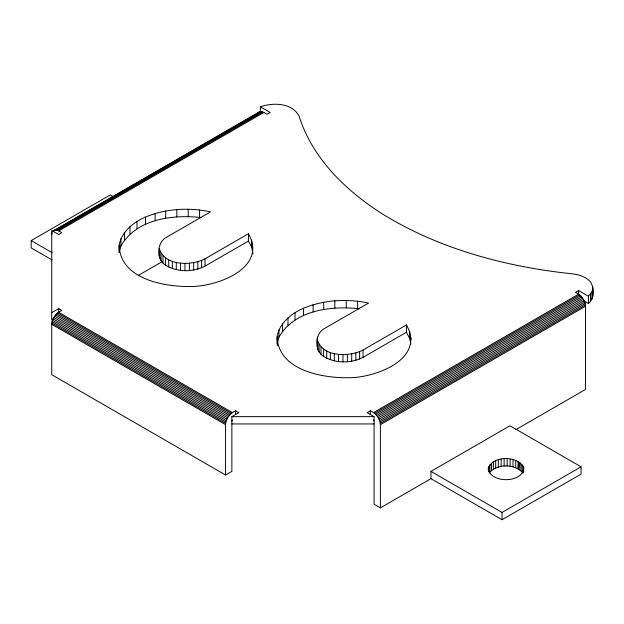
<?xml version="1.0" encoding="UTF-8"?>
<svg xmlns="http://www.w3.org/2000/svg" width="624" height="624" viewBox="0 0 624 624"><rect width="100%" height="100%" fill="white"/><g stroke="black" fill="none" stroke-linecap="round" stroke-linejoin="round"><path stroke-width="0.94" d="M583.502 300.682L588.416 303.514C594.469 298.6 594.118 288.826 590.912 282.446C586.427 276.814 579.041 274.638 572.153 273.819C505.487 266.737 438.805 248.976 381.451 213.369C345.337 190.164 312.289 158.083 299.122 116.189C292.211 102.726 273 102.328 260.325 106.798L260.325 112.273M592.714 296.813L592.8 287.118M488.233 468.008C489.255 483.655 523.528 483.584 523.692 467.571C518.037 455.146 490.441 455.224 488.233 469.833M225.553 475.028L225.553 424.671C225.732 418.532 230.116 413.15 235.661 410.81L238.82 412.636L231.871 416.645L231.871 471.385L225.553 475.028L51.737 374.681L51.737 324.324C51.925 318.185 56.308 312.803 61.854 310.463L58.695 308.638L51.737 312.647M231.871 421.028L232.401 419.999M51.737 234.928L52.081 232.643M159.253 248.524C164.72 266.269 191.264 265.918 205.007 258.827L248.453 233.743L248.453 241.043L205.007 266.128C192.917 272.407 177.302 272.314 165.586 265.184C155.867 259.124 156.624 241.894 167.084 236.933L210.53 211.848C188.971 207.293 165.929 208.541 145.486 217.066C131.391 222.994 116.844 235.747 119.161 252.556L120.908 246.035L120.908 238.742M159.253 255.817L159.44 253.266M317.265 339.745C322.733 357.497 349.276 357.146 363.012 350.048L406.458 324.971L406.458 332.264L363.012 357.349C350.922 363.628 335.306 363.542 323.591 356.405C313.88 350.353 314.629 333.115 325.096 328.162L368.542 303.077C346.975 298.514 323.934 299.762 303.49 308.295C289.396 314.223 274.856 326.976 277.173 343.785L278.912 337.264L278.912 329.963M406.458 324.971C425.872 359.424 374.696 377.98 348.59 377.723C322.031 378.16 278 370.219 277.173 336.484M588.416 303.514L588.416 296.221L591.934 291.884L592.714 289.52M120.908 246.035C136.367 218.751 173.043 214.383 201.404 217.581M278.912 337.264C294.372 309.972 331.048 305.604 359.408 308.81M489.169 473.039C497.078 463.484 515.135 463.538 522.99 473.171L522.99 465.871M52.502 231.722C54.764 228.142 59.389 231.044 61.854 232.736L58.695 234.562L51.737 230.545L51.737 319.948L53.29 319.059M257.642 113.279C259.904 109.699 264.537 112.609 266.994 114.301L270.153 112.476L260.325 106.798M52.112 259.958L31.2 247.884L31.2 240.583L110.206 194.969L113.552 196.903M53.071 230.974L259.748 111.649M53.344 231.231L55.029 230.256M55.536 229.967L260.676 111.524M56.542 230.061L261.69 111.626M57.603 230.381L262.751 111.946M58.695 230.911L263.835 112.476M138.263 275.473L161.897 261.823M380.398 507.874L380.398 424.671C380.211 418.532 375.835 413.15 370.282 410.81L367.123 412.636L374.08 416.645L374.08 504.223L380.398 507.874L430.958 478.678L502.063 519.73L581.069 474.115L581.069 466.822L509.964 425.771L430.958 471.385L430.958 478.678M588.416 296.221L578.588 290.542L575.429 292.367C580.975 294.715 585.351 300.097 585.538 306.236L585.538 389.431L515.837 429.671M373.441 412.636L578.588 294.193M374.533 413.361L579.673 294.918M375.593 414.266L580.733 295.831M376.6 415.327L581.74 296.891M377.528 416.528L582.676 298.085M378.362 417.823L583.502 299.387M379.072 419.188L584.212 300.752M379.642 420.592L584.782 302.156M380.055 421.996L585.195 303.56M380.312 423.368L585.452 304.933M380.398 424.671L585.538 306.236M430.958 471.385L502.063 512.437L581.069 466.822M231.871 416.645L374.08 416.645M231.871 423.946L374.08 423.946M31.2 240.583L52.112 252.658M58.695 312.289L232.502 412.636M57.603 313.014L231.41 413.361M56.542 313.919L230.35 414.266M55.536 314.98L229.343 415.327M54.608 316.181L228.415 416.528M53.781 317.476L227.588 417.823M53.071 318.841L226.879 419.188M52.502 320.245L226.309 420.592M52.081 321.649L225.888 421.996M51.823 323.021L225.638 423.368M51.737 324.324L225.553 424.671M373.441 419.929L374.08 421.028M406.458 332.264L409.711 338.59L410.865 344.206M248.453 233.743C267.868 268.195 216.692 286.751 190.585 286.494C164.018 286.939 119.987 278.998 119.161 245.263M248.453 241.043L251.706 247.369L253.048 253.913M592.394 292.828L592.8 294.411M591.934 291.884L591.934 299.177M590.491 294.138L590.491 301.431M578.588 290.542L578.588 295.105M523.692 467.571L523.692 472.134M521.804 464.264L521.804 471.557M520.159 462.79L520.159 470.09L518.653 461.807L518.107 468.796L518.107 461.503M515.705 460.426L515.705 467.727M513.029 459.607L513.029 466.908M510.151 459.061L510.151 466.362M507.148 458.804L507.148 466.097M504.122 458.835L504.122 466.136M502.063 512.437L502.063 519.73M501.142 459.17L501.142 466.471M498.303 459.787L498.303 467.087M495.69 460.676L495.69 467.977M493.373 461.807L493.373 469.1M491.416 463.141L491.416 470.441M489.887 464.654L489.887 471.947M488.81 466.292L488.81 471.76M411.06 337.841L411.06 339.667M409.711 331.289L409.711 338.59M370.282 410.81L370.282 414.453M363.012 350.048L363.012 357.349M359.635 351.702L359.635 359.003M357.583 301.197L357.583 308.498M355.828 353.012L355.828 360.313M351.71 353.941L351.71 361.241M347.373 354.471L347.373 361.764M346.242 300.425L346.242 307.718M342.95 354.572L342.95 361.873M338.551 354.26L338.551 361.553M334.831 300.768L334.831 308.069M334.308 353.527L334.308 360.828M330.33 352.404L330.33 359.705M326.726 350.922L326.726 358.215M323.692 302.227L323.692 309.527M323.591 349.112L323.591 356.405M321.017 347.03L321.017 354.331M319.075 344.729L319.075 352.03M317.811 342.28L317.811 349.58M317.444 337.186L317.444 339.924M313.139 304.762L313.139 312.062M303.49 308.295L303.49 315.588M295.019 312.718L295.019 320.011M287.968 317.905L287.968 325.205M282.547 323.716L282.547 331.009M277.376 343.083L277.376 345.813M251.706 240.068L251.706 247.369M235.661 410.81L235.661 414.453M205.007 258.827L205.007 266.128M201.63 260.481L201.63 267.774M199.579 209.976L199.579 217.269M197.824 261.791L197.824 269.084M193.697 262.72L193.697 270.013M189.361 263.242L189.361 270.543M188.237 209.196L188.237 216.497M184.938 263.351L184.938 270.644M180.547 263.032L180.547 270.332M176.826 209.547L176.826 216.84M176.303 262.306L176.303 269.599M172.318 261.183L172.318 268.476M168.714 259.693L168.714 266.994M165.688 211.006L165.688 218.306M165.586 257.884L165.586 265.184M163.012 255.801L163.012 263.102M161.07 253.508L161.07 260.809M159.806 251.059L159.806 258.352M155.134 213.541L155.134 220.834M145.486 217.066L145.486 224.367M137.007 221.489L137.007 228.79M129.964 226.684L129.964 233.977M124.543 232.487L124.543 239.788M58.695 308.638L58.695 313.193"/></g></svg>
